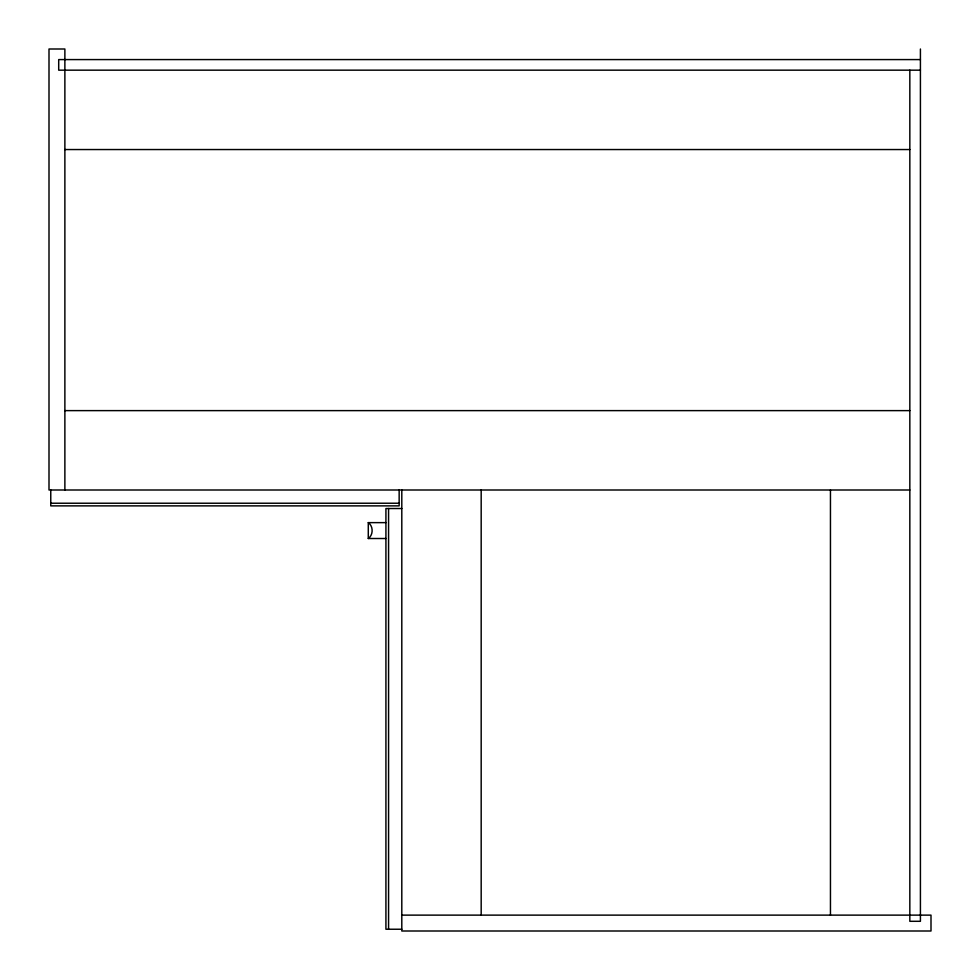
<?xml version="1.0" encoding="UTF-8"?>
<svg xmlns="http://www.w3.org/2000/svg" width="980" height="980" viewBox="0 0 980 980"><rect width="100%" height="100%" fill="white"/><g stroke="black" fill="none" stroke-linecap="round" stroke-linejoin="round"><path stroke-width="1.47" d="M368.284 538.51C373.417 534.97 373.417 526.174 368.284 522.634L368.284 538.51L385.924 538.51M920.416 59.584L58.702 59.584L58.702 70.168L920.416 70.168M64.876 149.548L909.832 149.548M64.876 410.62L909.832 410.62M909.832 490L49 490L49 49L64.876 49L64.876 490M50.764 503.23L399.154 503.23M401.8 508.522L385.924 508.522L385.924 929.236L401.8 929.236M368.284 522.634L385.924 522.634M401.8 915.124L931 915.124L931 931L401.8 931L401.8 490M920.416 49L920.416 921.298L909.832 921.298L909.832 70.168M830.452 490L830.452 915.124M481.18 490L481.18 915.124M399.154 490L399.154 505.876L50.764 505.876L50.764 490M388.57 508.522L388.57 929.236"/></g></svg>
